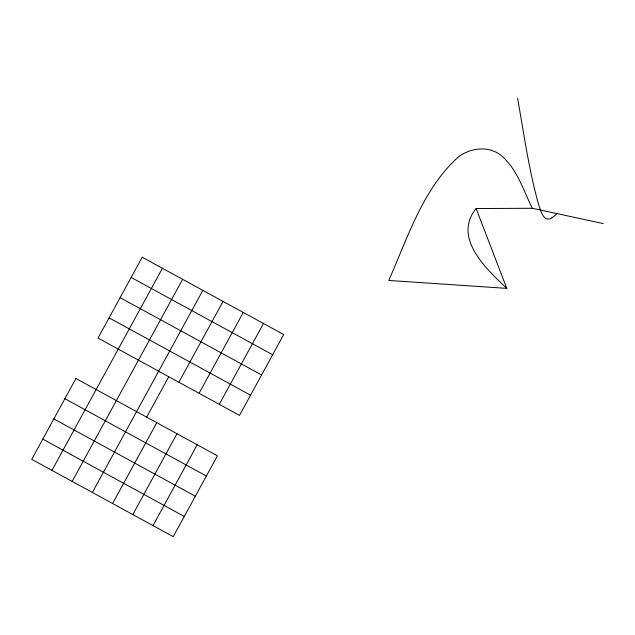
<?xml version="1.0" encoding="UTF-8"?>
<svg xmlns="http://www.w3.org/2000/svg" width="635" height="635" viewBox="0 0 635 635"><rect width="100%" height="100%" fill="white"/><g stroke="black" fill="none" stroke-linecap="round" stroke-linejoin="round"><path stroke-width="0.95" d="M51.959 470.384L162.417 268.264M72.176 481.425L182.634 279.313M92.385 492.474L202.843 290.354M146.677 417.147L168.767 376.722M112.593 503.515L156.781 422.672M178.872 382.246L223.052 301.403M132.81 514.564L176.99 433.721M199.08 393.295L243.268 312.444M153.019 525.613L197.199 444.762M219.297 404.336L263.477 323.493M532.297 208.28L476.107 208.542C452.334 237.982 486.6 269.161 506.801 288.369L388.755 280.448C407.591 237.99 422.362 190.111 457.446 157.766C470.344 147.018 491.252 145.042 503.618 157.702C518.001 171.426 523.692 190.929 532.297 208.28L603.25 223.583M551.847 217.829C544.108 223.314 540.496 210.518 538.813 205.256C528.907 170.259 523.97 134.088 517.596 98.346M131.159 277.431L272.645 354.751M120.118 297.64L261.596 374.96M109.069 317.857L250.555 395.176M64.889 398.701L206.367 476.02M53.84 418.909L195.326 496.229M42.799 439.126L184.277 516.445M476.107 208.542L506.801 288.369M556.855 213.566A28.289 28.289 0 0 1 551.855 217.845M75.93 378.492L31.75 459.335L173.228 536.654L217.416 455.811L75.93 378.492M142.208 257.215L98.028 338.066L239.506 415.385L283.686 334.542L142.208 257.215"/></g></svg>
